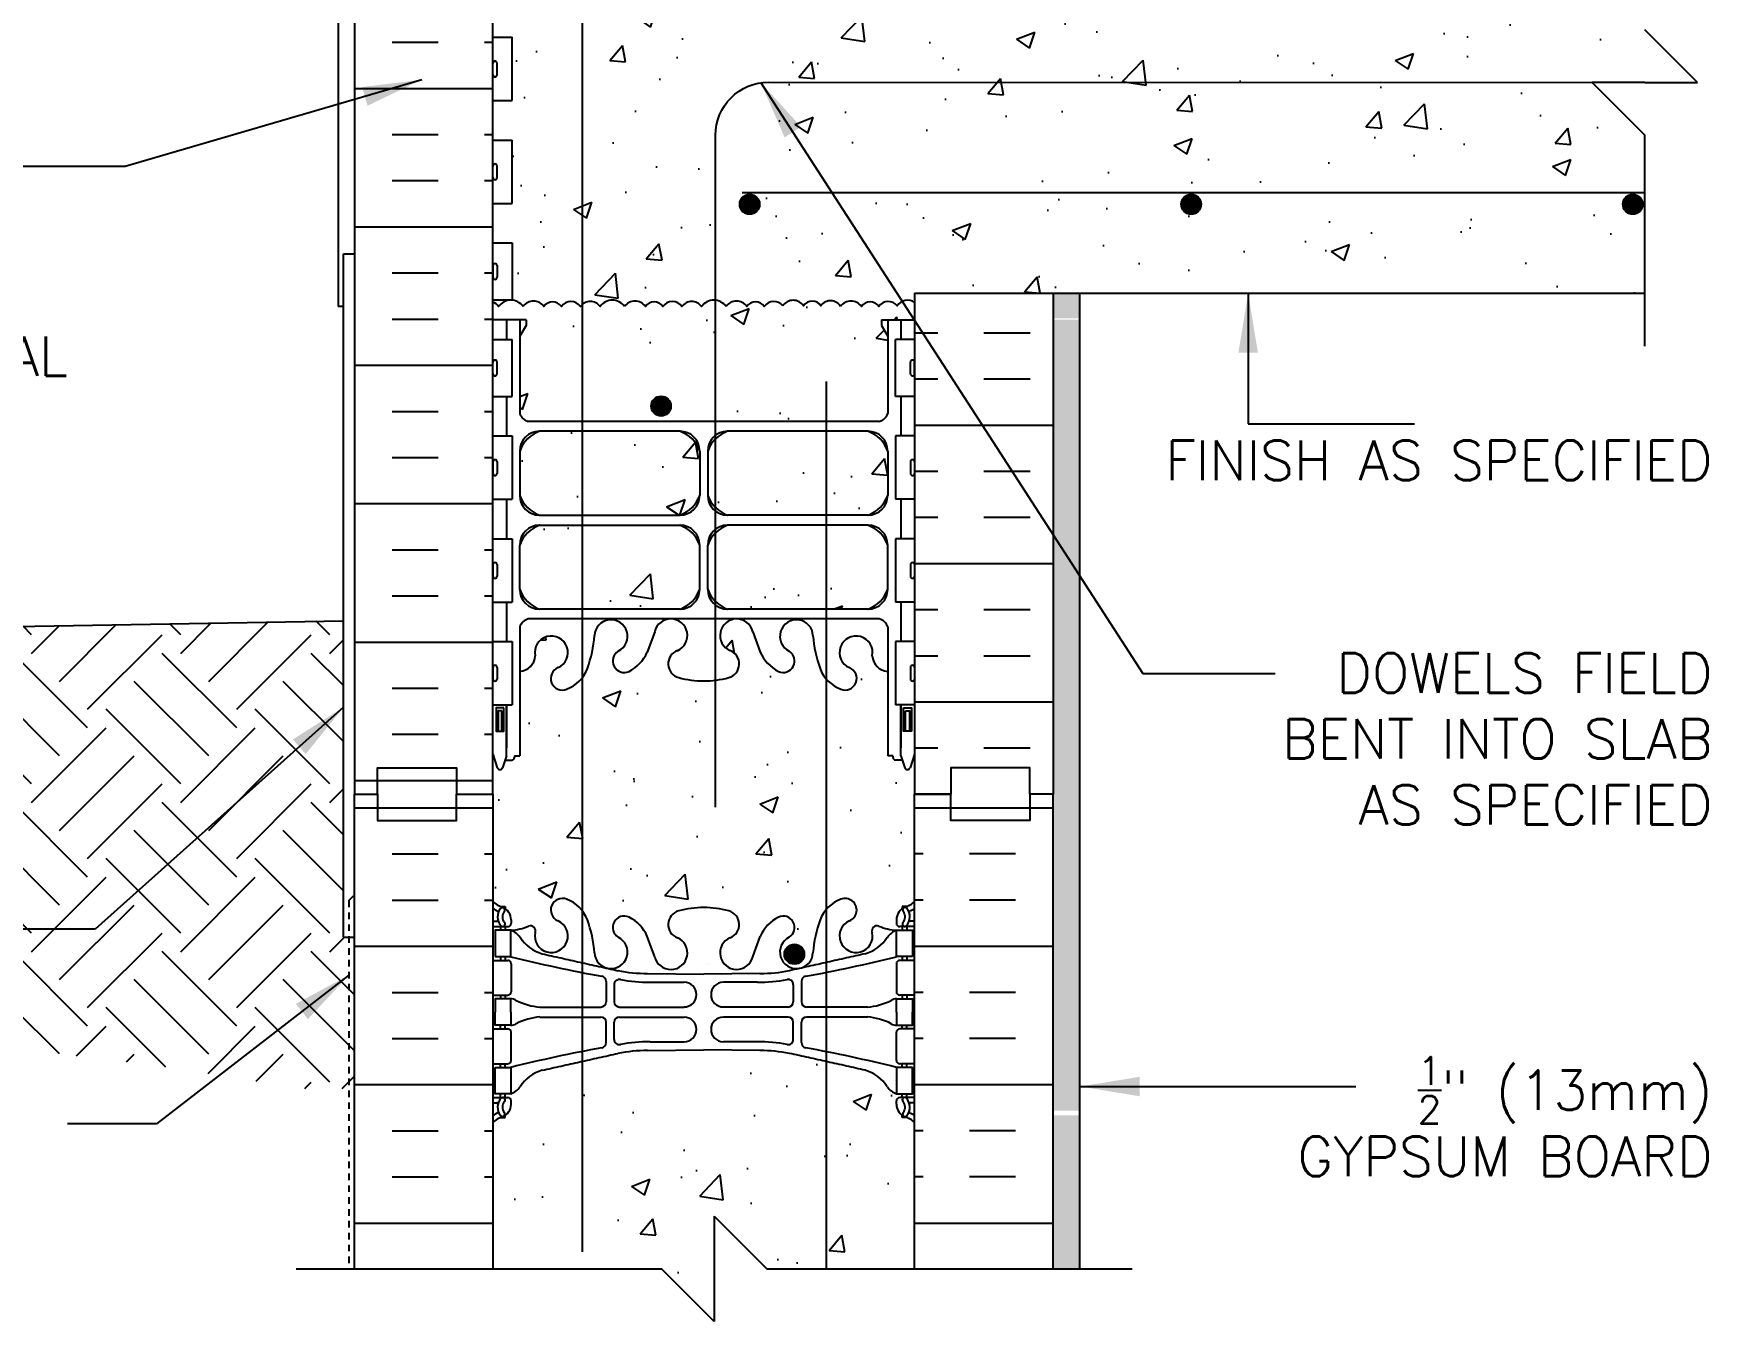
# Model space of a CAD drawing. Header units: inches. Extents: x 99.6 to 147.4, y 81.8 to 160.
# Drawn here: x 115.53 to 147.29, y 113.03 to 137.46 of the extents above; entities that cross this region are included whole.
import ezdxf

# ---------------------------------------------------------------- set-up
doc = ezdxf.new("R2010")
doc.units = ezdxf.units.IN
doc.header["$LTSCALE"] = 0.5
doc.header["$MEASUREMENT"] = 0
doc.linetypes.add('DASHED2', pattern=[0.375, 0.25, -0.125])
for name, color, linetype in [('HATCH', 12, 'Continuous'), ('line25', 2, 'Continuous'), ('LINE3', 3, 'Continuous'), ('LINE50', 5, 'Continuous'), ('LINE9', 9, 'Continuous'), ('TEXT', 4, 'Continuous'), ('Web_Edge', 9, 'Continuous')]:
    doc.layers.add(name, color=color, linetype=linetype)
doc.styles.add('DIM', font='romans.shx', dxfattribs={"width": 0.7})
doc.styles.add('ROMANS', font='romans.shx', dxfattribs={"height": 0.75})
doc.dimstyles.new('ext_12', dxfattribs={"dimscale": 12, "dimtxt": 0.09375, "dimasz": 0.09375, "dimexe": 0.09375, "dimexo": 0.0625, "dimgap": 0.0625, "dimtad": 1, "dimdec": 1, "dimzin": 3, "dimdsep": 46, "dimlunit": 4, "dimtxsty": 'DIM', "dimcen": 0.09, "dimdle": 0.09375, "dimclrt": 4, "dimadec": 0, "dimazin": 0, "dimtfac": 1, "dimtdec": 1, "dimtmove": 2, "dimatfit": 3, "dimfxl": 1, "dimfrac": 2, "dimtolj": 1, "dimtzin": 0, "dimarcsym": 0})

msp = doc.modelspace()

# ---------------------------------------------------------------- hatches: boundary and pattern name
at = {"layer": 'HATCH'}
h = msp.add_hatch(dxfattribs=at)
h.set_pattern_fill('AR-CONC', color=256, scale=0.5)
h.paths.add_polyline_path([(145.098, 136.534), (146.098, 136.534), (147.098, 136.534), (146.098, 137.534), (146.098, 140.534), (132.935, 140.534), (132.935, 140.61, 0.141706), (132.841, 140.535, 0.520567), (132.576, 140.535, 0.520567), (132.134, 140.535, 0.520567), (131.809, 140.535, 0.520567), (131.565, 140.535, 0.358514), (131.119, 140.535, 0.931484), (130.929, 140.421, 2.306801), (130.796, 140.421, 0.931484), (130.606, 140.535, 0.520567), (130.441, 140.535, 0.520567), (130.23, 140.535, 0.520567), (130.054, 140.535, 0.520567), (129.859, 140.535, 0.520567), (129.653, 140.535, 0.520567), (129.373, 140.535, 0.520567), (129.106, 140.535, 0.520567), (128.908, 140.535, 0.520567), (128.598, 140.535, 0.520567), (128.25, 140.535, 0.520567), (127.997, 140.535, 0.520567), (127.826, 140.535, 0.520567), (127.494, 140.535, 0.520567), (127.095, 140.535, 0.312003), (126.505, 140.535, 0.520567), (126.151, 140.535, 0.520567), (125.885, 140.535, 0.520567), (125.443, 140.535, 0.520567), (125.119, 140.535, 0.520567), (124.874, 140.535, 0.520567), (124.429, 140.535, 0.518439), (124.247, 140.535), (124.247, 139.339), (124.612, 139.339), (124.612, 138.139), (124.247, 138.139), (124.247, 137.389), (124.612, 137.389), (124.612, 136.189), (124.247, 136.189), (124.247, 135.439), (124.612, 135.439), (124.612, 134.239), (124.247, 134.239), (124.247, 133.489), (124.612, 133.489), (124.612, 132.405, -0.223532), (124.822, 132.284, -0.520567), (125.215, 132.284, -0.520567), (125.547, 132.284, -0.520567), (125.909, 132.284, -0.520567), (126.281, 132.284, -0.520567), (126.747, 132.284, -0.520567), (127.14, 132.284, -0.520567), (127.471, 132.284, -0.520567), (127.834, 132.284, -0.520567), (128.206, 132.284, -0.520567), (128.672, 132.284, -0.520567), (129.065, 132.284, -0.520567), (129.396, 132.284, -0.493322), (129.747, 132.3, -0.520567), (130.14, 132.3, -0.520567), (130.471, 132.3, -0.546814), (130.843, 132.284, -0.520567), (131.237, 132.284, -0.520567), (131.568, 132.284, -0.493322), (131.918, 132.3, -0.405724), (132.247, 132.363), (132.247, 132.534), (146.098, 132.534), (146.098, 135.534)])
h.paths.add_polyline_path([(132.247, 159.034), (129.247, 159.034), (128.247, 160.034), (128.247, 158.034), (127.247, 159.034), (124.247, 159.034), (124.247, 157, 0.088416), (124.393, 156.903), (124.483, 156.903), (124.483, 156.861, -0.249069), (124.593, 156.654), (124.593, 156.586, -0.414214), (124.531, 156.524), (124.483, 156.524), (124.483, 156.454), (124.588, 156.454, 0.085348), (124.918, 156.529, -0.669601), (125.05, 156.409, 2.087231), (125.484, 156.634, -1), (125.647, 157.042, -0.21345), (126.04, 156.653, -0.069923), (126.176, 156.009, 1.702394), (126.626, 156.322, -0.940793), (126.83, 156.705, -0.173075), (127.176, 156.339), (127.318, 155.952, 1.612474), (127.75, 156.311, -0.734872), (127.773, 156.822, -0.068475), (128.247, 156.884, -0.068475), (128.721, 156.822, -0.734872), (128.744, 156.311, 1.612474), (129.176, 155.952), (129.318, 156.339, -0.173075), (129.664, 156.705, -0.940793), (129.868, 156.322, 1.702394), (130.318, 156.009, -0.069923), (130.455, 156.653, -0.21345), (130.847, 157.042, -1), (131.01, 156.634, 2.087231), (131.444, 156.409, -0.669601), (131.577, 156.529, 0.085348), (131.906, 156.454), (132.011, 156.454), (132.011, 156.524), (131.964, 156.524, -0.414214), (131.901, 156.586), (131.901, 156.654, -0.249069), (132.011, 156.861), (132.011, 156.903), (132.101, 156.903, 0.088416), (132.247, 157)])
edge = h.paths.add_edge_path()
edge.add_arc((131.901, 152.447), 0.5, 46.2109, 66.4218)
edge.add_line((132.101, 152.905), (132.011, 152.905))
edge.add_line((132.011, 152.905), (132.011, 152.947))
edge.add_arc((132.151, 153.154), 0.25, 180, 235.9442, ccw=False)
edge.add_line((131.901, 153.154), (131.901, 153.221))
edge.add_arc((131.964, 153.221), 0.0625, 90, 180, ccw=False)
edge.add_line((131.964, 153.284), (132.011, 153.284))
edge.add_line((132.011, 153.284), (132.011, 153.354))
edge.add_line((132.011, 153.354), (131.906, 153.354))
edge.add_arc((132.028, 153.696), 0.364, 214.9775, 250.3387, ccw=False)
edge.add_arc((131.105, 153.085), 0.743, 32.7919, 73.8107)
edge.add_spline(control_points=[(131.313, 153.799), (129.875, 154.12)], knot_values=[0, 0, 1, 1], degree=1, periodic=0)
edge.add_arc((129.319, 151.188), 2.984, 79.2546, 90.0995)
edge.add_line((129.314, 154.172), (128.247, 154.188))
edge.add_line((128.247, 154.188), (127.18, 154.172))
edge.add_arc((127.175, 151.188), 2.984, 89.9005, 100.7454)
edge.add_spline(control_points=[(126.619, 154.12), (125.181, 153.799)], knot_values=[0, 0, 1, 1], degree=1, periodic=0)
edge.add_arc((125.389, 153.085), 0.743, 106.1893, 147.2081)
edge.add_arc((124.466, 153.696), 0.364, 289.6613, 325.0225, ccw=False)
edge.add_line((124.588, 153.354), (124.483, 153.354))
edge.add_line((124.483, 153.354), (124.483, 153.284))
edge.add_line((124.483, 153.284), (124.531, 153.284))
edge.add_arc((124.531, 153.221), 0.0625, 0, 90, ccw=False)
edge.add_line((124.593, 153.221), (124.593, 153.154))
edge.add_arc((124.343, 153.154), 0.25, 304.0558, 360, ccw=False)
edge.add_line((124.483, 152.947), (124.483, 152.905))
edge.add_line((124.483, 152.905), (124.393, 152.905))
edge.add_arc((124.593, 152.447), 0.5, 113.5782, 133.7891)
edge.add_line((124.247, 152.808), (124.247, 147.261))
edge.add_arc((124.593, 147.622), 0.5, 226.2109, 246.4218)
edge.add_line((124.393, 147.164), (124.483, 147.164))
edge.add_line((124.483, 147.164), (124.483, 147.122))
edge.add_arc((124.343, 146.915), 0.25, 0, 55.9442, ccw=False)
edge.add_line((124.593, 146.915), (124.593, 146.848))
edge.add_arc((124.531, 146.848), 0.0625, -90, 0, ccw=False)
edge.add_line((124.531, 146.785), (124.483, 146.785))
edge.add_line((124.483, 146.785), (124.483, 146.715))
edge.add_line((124.483, 146.715), (124.588, 146.715))
edge.add_arc((124.466, 146.372), 0.364, 34.9775, 70.3387, ccw=False)
edge.add_arc((125.389, 146.984), 0.743, 212.7919, 253.8107)
edge.add_spline(control_points=[(125.181, 146.27), (126.619, 145.949)], knot_values=[0, 0, 1, 1], degree=1, periodic=0)
edge.add_arc((127.175, 148.881), 2.984, 259.2546, 270.0995)
edge.add_line((127.18, 145.897), (128.247, 145.881))
edge.add_line((128.247, 145.881), (129.314, 145.897))
edge.add_arc((129.319, 148.881), 2.984, 269.9005, 280.7454)
edge.add_spline(control_points=[(129.875, 145.949), (131.313, 146.27)], knot_values=[0, 0, 1, 1], degree=1, periodic=0)
edge.add_arc((131.105, 146.984), 0.743, 286.1893, 327.2081)
edge.add_arc((132.028, 146.372), 0.364, 109.6613, 145.0225, ccw=False)
edge.add_line((131.906, 146.715), (132.011, 146.715))
edge.add_line((132.011, 146.715), (132.011, 146.785))
edge.add_line((132.011, 146.785), (131.964, 146.785))
edge.add_arc((131.964, 146.848), 0.0625, 180, 270, ccw=False)
edge.add_line((131.901, 146.848), (131.901, 146.915))
edge.add_arc((132.151, 146.915), 0.25, 124.0558, 180, ccw=False)
edge.add_line((132.011, 147.122), (132.011, 147.164))
edge.add_line((132.011, 147.164), (132.101, 147.164))
edge.add_arc((131.901, 147.622), 0.5, 293.5782, 313.7891)
edge.add_line((132.247, 147.261), (132.247, 152.808))
h.paths.add_polyline_path([(132.247, 143.069, 0.088416), (132.101, 143.166), (132.011, 143.166), (132.011, 143.208, -0.249069), (131.901, 143.415), (131.901, 143.483, -0.414214), (131.964, 143.545), (132.011, 143.545), (132.011, 143.615), (131.906, 143.615, 0.085348), (131.577, 143.54, -0.669601), (131.444, 143.66, 2.087231), (131.01, 143.435, -1), (130.847, 143.026, -0.21345), (130.455, 143.416, -0.069923), (130.318, 144.059, 1.702394), (129.868, 143.747, -0.940793), (129.664, 143.364, -0.173075), (129.318, 143.73), (129.176, 144.117, 1.612474), (128.744, 143.758, -0.734872), (128.721, 143.247, -0.068475), (128.247, 143.184, -0.068475), (127.773, 143.247, -0.734872), (127.75, 143.758, 1.612474), (127.318, 144.117), (127.176, 143.73, -0.173075), (126.83, 143.364, -0.940793), (126.626, 143.747, 1.702394), (126.176, 144.059, -0.069923), (126.04, 143.416, -0.21345), (125.647, 143.026, -1), (125.484, 143.435, 2.087231), (125.05, 143.66, -0.669601), (124.918, 143.54, 0.085348), (124.588, 143.615), (124.483, 143.615), (124.483, 143.545), (124.531, 143.545, -0.414214), (124.593, 143.483), (124.593, 143.415, -0.249069), (124.483, 143.208), (124.483, 143.166), (124.393, 143.166, 0.088416), (124.247, 143.069), (124.247, 141.034), (124.247, 140.535, -0.518439), (124.429, 140.535, -0.520567), (124.874, 140.535, -0.520567), (125.119, 140.535, -0.520567), (125.443, 140.535, -0.520567), (125.885, 140.535, -0.520567), (126.151, 140.535, -0.520567), (126.505, 140.535, -0.312003), (127.095, 140.535, -0.520567), (127.494, 140.535, -0.520567), (127.826, 140.535, -0.520567), (127.997, 140.535, -0.520567), (128.25, 140.535, -0.520567), (128.598, 140.535, -0.520567), (128.908, 140.535, -0.520567), (129.106, 140.535, -0.520567), (129.373, 140.535, -0.520567), (129.653, 140.535, -0.520567), (129.859, 140.535, -0.520567), (130.054, 140.535, -0.520567), (130.23, 140.535, -0.520567), (130.441, 140.535, -0.520567), (130.606, 140.535, -0.520567), (130.788, 140.535, -0.520567), (130.937, 140.535, -0.520567), (131.119, 140.535, -0.358514), (131.565, 140.535, -0.520567), (131.809, 140.535, -0.520567), (132.134, 140.535, -0.520567), (132.576, 140.535, -0.520567), (132.841, 140.535, -0.141706), (132.935, 140.61), (132.935, 141.034), (132.247, 141.034)])
h.paths.add_polyline_path([(131.617, 131.922), (131.617, 132.034), (132.247, 132.034), (132.247, 132.363, 0.405724), (131.918, 132.3, 0.493322), (131.568, 132.284, 0.520567), (131.237, 132.284, 0.520567), (130.843, 132.284, 0.546814), (130.471, 132.3, 0.520567), (130.14, 132.3, 0.520567), (129.747, 132.3, 0.493322), (129.396, 132.284, 0.520567), (129.065, 132.284, 0.520567), (128.672, 132.284, 0.520567), (128.206, 132.284, 0.520567), (127.834, 132.284, 0.520567), (127.471, 132.284, 0.520567), (127.14, 132.284, 0.520567), (126.747, 132.284, 0.520567), (126.281, 132.284, 0.520567), (125.909, 132.284, 0.520567), (125.547, 132.284, 0.520567), (125.215, 132.284, 0.520567), (124.822, 132.284, 0.520567), (124.356, 132.284, 0.154863), (124.247, 132.368), (124.247, 132.034), (124.877, 132.034), (124.877, 131.922), (124.757, 131.722), (124.757, 130.253, 0.268156), (124.918, 130.105), (131.576, 130.105, 0.268138), (131.737, 130.253), (131.737, 131.722)])
h.paths.add_polyline_path([(128.171, 129.543, 0.225652), (127.796, 129.918), (125.132, 129.918, 0.225652), (124.757, 129.543), (124.757, 128.702, 0.225652), (125.132, 128.327), (127.796, 128.327, 0.225652), (128.171, 128.702)])
h.paths.add_polyline_path([(128.171, 127.761, 0.225652), (127.796, 128.136), (125.132, 128.136, 0.225652), (124.757, 127.761), (124.757, 126.92, 0.225652), (125.132, 126.545), (127.796, 126.545, 0.225652), (128.171, 126.92)])
h.paths.add_polyline_path([(131.737, 127.761, 0.225652), (131.362, 128.136), (128.698, 128.136, 0.225652), (128.323, 127.761), (128.323, 126.92, 0.225652), (128.698, 126.545), (131.362, 126.545, 0.225652), (131.737, 126.92)])
h.paths.add_polyline_path([(131.737, 129.543, 0.225652), (131.362, 129.918), (128.698, 129.918, 0.225652), (128.323, 129.543), (128.323, 128.702, 0.225652), (128.698, 128.327), (131.362, 128.327, 0.225652), (131.737, 128.702)])
h.paths.add_polyline_path([(132.247, 123.034), (132.247, 123.794), (132.168, 123.552, -0.725737), (132.062, 123.533), (132.013, 123.683), (131.887, 123.683, -0.414214), (131.837, 123.733), (131.837, 123.763), (131.737, 123.763), (131.737, 125.365, -0.380392), (131.444, 125.66, 2.087231), (131.01, 125.435, -1), (130.847, 125.026, -0.227838), (130.442, 125.451, -0.06598), (130.318, 126.059, 1.629604), (129.847, 125.758, -1.059167), (129.64, 125.376, -0.16372), (129.318, 125.73), (129.176, 126.117, 1.612474), (128.744, 125.758, -0.734872), (128.721, 125.247, -0.068475), (128.247, 125.184, -0.068475), (127.773, 125.247, -0.734872), (127.75, 125.758, 1.612474), (127.318, 126.117), (127.176, 125.73, -0.16372), (126.854, 125.376, -1.059167), (126.647, 125.758, 1.629604), (126.176, 126.059, -0.06598), (126.052, 125.451, -0.227838), (125.647, 125.026, -1), (125.484, 125.435, 2.087231), (125.05, 125.66, -0.380397), (124.757, 125.365), (124.757, 123.763), (124.657, 123.763), (124.657, 123.733, -0.414214), (124.607, 123.683), (124.481, 123.683), (124.438, 123.552, -0.725737), (124.332, 123.533), (124.247, 123.794), (124.247, 123.034), (124.247, 121, 0.088416), (124.393, 120.903), (124.483, 120.903), (124.483, 120.861, -0.249069), (124.593, 120.654), (124.593, 120.586, -0.414214), (124.531, 120.524), (124.483, 120.524), (124.483, 120.454), (124.588, 120.454, 0.085348), (124.918, 120.529, -0.669601), (125.05, 120.409, 2.087231), (125.484, 120.634, -1), (125.647, 121.042, -0.227838), (126.052, 120.618, -0.06598), (126.176, 120.009, 1.629604), (126.647, 120.311, -1.059167), (126.854, 120.692, -0.16372), (127.176, 120.339), (127.318, 119.952, 1.612474), (127.75, 120.311, -0.734872), (127.773, 120.822, -0.068475), (128.247, 120.884, -0.068475), (128.721, 120.822, -0.734872), (128.744, 120.311, 1.612474), (129.176, 119.952), (129.318, 120.339, -0.16372), (129.64, 120.692, -1.059167), (129.847, 120.311, 1.629604), (130.318, 120.009, -0.06598), (130.442, 120.618, -0.227838), (130.847, 121.042, -1), (131.01, 120.634, 2.087231), (131.444, 120.409, -0.669601), (131.577, 120.529, 0.085348), (131.906, 120.454), (132.011, 120.454), (132.011, 120.524), (131.964, 120.524, -0.414214), (131.901, 120.586), (131.901, 120.654, -0.249069), (132.011, 120.861), (132.011, 120.903), (132.101, 120.903, 0.088416), (132.247, 121)])
h = msp.add_hatch(dxfattribs=at)
h.set_pattern_fill('AR-SAND', color=256, scale=0.5, style=0)
h.set_pattern_definition([(37.5, (-96.5193, 2.6143), (-0.0314967, 0.9634119), [0, -0.76, 0, -0.85, 0, -0.8125]), (7.5, (-96.5193, 2.6143), (0.8848884, 1.411073), [0, -0.41, 0, -0.685, 0, -0.2625]), (327.5, (-97.1343, 2.6143), (1.557071, 0.0028295), [0, -0.25, 0, -0.9, 0, -1.175]), (317.5, (-97.1343, 2.6143), (1.503063, 0.438838), [0, -0.125, 0, -0.59, 0, -0.675])])
h.paths.add_polyline_path([(135.372, 116.947), (134.872, 116.947), (134.872, 114.034), (135.372, 114.034)])
h.paths.add_polyline_path([(135.372, 132.534), (134.872, 132.534), (134.872, 132.06), (135.372, 132.06)])
h.paths.add_polyline_path([(135.372, 117.034), (134.872, 117.034), (134.872, 132.034), (135.372, 132.034)])
h.paths.add_polyline_path([(135.372, 140.534), (134.872, 140.534), (134.872, 159.034), (135.372, 159.034)])
h = msp.add_hatch(dxfattribs=at)
h.set_pattern_fill('INSUL', color=256, scale=7, style=0)
h.set_pattern_definition([(0, (-2801.9145, 538.044), (0, -2.625), []), (0, (-2801.9145, 537.169), (0, -2.625), [0.875, -0.875]), (0, (-2801.9145, 536.294), (0, -2.625), [0.875, -0.875])])
h.paths.add_polyline_path([(121.622, 123.034), (122.06, 123.034), (122.06, 122.534), (123.56, 122.534), (123.56, 123.034), (124.247, 123.034), (124.247, 141.034), (123.56, 141.034), (123.56, 140.534), (122.06, 140.534), (122.06, 141.034), (121.622, 141.034)])
h = msp.add_hatch(dxfattribs=at)
h.set_pattern_fill('INSUL', color=256, scale=7, style=0)
h.set_pattern_definition([(0, (124.8095, 140.5345), (0, -2.625), []), (0, (124.8095, 139.6595), (0, -2.625), [0.875, -0.875]), (0, (124.8095, 138.7845), (0, -2.625), [0.875, -0.875])])
h.paths.add_polyline_path([(132.247, 123.034), (132.935, 123.034), (132.935, 123.534), (134.435, 123.534), (134.435, 123.034), (134.872, 123.034), (134.872, 132.534), (132.247, 132.534)])
h = msp.add_hatch(dxfattribs=at)
h.set_pattern_fill('EARTH', color=256, scale=8, angle=45, style=0)
h.set_pattern_definition([(45, (26.0483, -13.95), (2e-16, 2.828427), [2, -2]), (45, (25.518, -13.4196), (2e-16, 2.828427), [2, -2]), (45, (24.9877, -12.8893), (2e-16, 2.828427), [2, -2]), (135, (24.9877, -12.5357), (-2.828427, 4e-16), [2, -2]), (135, (25.518, -12.0054), (-2.828427, 4e-16), [2, -2]), (135, (26.0483, -11.475), (-2.828427, 4e-16), [2, -2])])
h.paths.add_polyline_path([(115.143, 121.559), (115.143, 118.2), (115.324, 118.182), (115.606, 118.153), (115.898, 118.122), (116.196, 118.09), (116.497, 118.057), (116.797, 118.022), (117.096, 117.986), (117.41, 117.946), (117.756, 117.9), (118.154, 117.843), (118.62, 117.772), (119.175, 117.686), (119.836, 117.58), (120.622, 117.451), (121.622, 117.451), (121.622, 120.326), (121.414, 120.326), (121.414, 126.326), (99.568, 125.944), (99.888, 125.576), (100.473, 124.908), (100.99, 124.322), (101.448, 123.809), (101.856, 123.36), (102.225, 122.966), (102.562, 122.617), (102.877, 122.303), (103.177, 122.017), (103.464, 121.757), (103.693, 121.559)])
h = msp.add_hatch(dxfattribs=at)
h.set_pattern_fill('INSUL', color=256, scale=7, style=0)
h.set_pattern_definition([(0, (-2801.9145, -291.975), (0, 2.625), []), (0, (-2801.9145, -291.1), (0, 2.625), [0.875, -0.875]), (0, (-2801.9145, -290.225), (0, 2.625), [0.875, -0.875])])
h.paths.add_polyline_path([(121.622, 114.034), (124.247, 114.034), (124.247, 123.034), (123.56, 123.034), (123.56, 123.534), (122.06, 123.534), (122.06, 123.034), (121.622, 123.034)])
h = msp.add_hatch(dxfattribs=at)
h.set_pattern_fill('INSUL', color=256, scale=7, style=0)
h.set_pattern_definition([(180, (3058.4086, -291.975), (0, 2.625), []), (180, (3058.4086, -291.1), (0, 2.625), [0.875, -0.875]), (180, (3058.4086, -290.225), (0, 2.625), [0.875, -0.875])])
h.paths.add_polyline_path([(132.247, 114.034), (134.872, 114.034), (134.872, 123.034), (134.435, 123.034), (134.435, 123.534), (132.935, 123.534), (132.935, 123.034), (132.247, 123.034)])
h = msp.add_hatch(dxfattribs=at)
h.set_pattern_fill('AR-CONC', color=256, scale=0.5)
edge = h.paths.add_edge_path()
edge.add_arc((131.901, 116.447), 0.5, 46.2109, 66.4218)
edge.add_line((132.101, 116.905), (132.011, 116.905))
edge.add_line((132.011, 116.905), (132.011, 116.947))
edge.add_arc((132.151, 117.154), 0.25, 180, 235.9442, ccw=False)
edge.add_line((131.901, 117.154), (131.901, 117.221))
edge.add_arc((131.964, 117.221), 0.0625, 90, 180, ccw=False)
edge.add_line((131.964, 117.284), (132.011, 117.284))
edge.add_line((132.011, 117.284), (132.011, 117.354))
edge.add_line((132.011, 117.354), (131.906, 117.354))
edge.add_arc((132.028, 117.696), 0.364, 214.9775, 250.3387, ccw=False)
edge.add_arc((131.105, 117.085), 0.743, 32.7919, 73.8107)
edge.add_spline(control_points=[(131.313, 117.799), (129.875, 118.12)], knot_values=[0, 0, 1, 1], degree=1, periodic=0)
edge.add_arc((129.319, 115.188), 2.984, 79.2546, 90.0995)
edge.add_line((129.314, 118.172), (128.247, 118.188))
edge.add_line((128.247, 118.188), (127.18, 118.172))
edge.add_arc((127.175, 115.188), 2.984, 89.9005, 100.7454)
edge.add_spline(control_points=[(126.619, 118.12), (125.181, 117.799)], knot_values=[0, 0, 1, 1], degree=1, periodic=0)
edge.add_arc((125.389, 117.085), 0.743, 106.1893, 147.2081)
edge.add_arc((124.466, 117.696), 0.364, 289.6613, 325.0225, ccw=False)
edge.add_line((124.588, 117.354), (124.483, 117.354))
edge.add_line((124.483, 117.354), (124.483, 117.284))
edge.add_line((124.483, 117.284), (124.531, 117.284))
edge.add_arc((124.531, 117.221), 0.0625, 0, 90, ccw=False)
edge.add_line((124.593, 117.221), (124.593, 117.154))
edge.add_arc((124.343, 117.154), 0.25, 304.0558, 360, ccw=False)
edge.add_line((124.483, 116.947), (124.483, 116.905))
edge.add_line((124.483, 116.905), (124.393, 116.905))
edge.add_arc((124.593, 116.447), 0.5, 113.5782, 133.7891)
edge.add_line((124.247, 116.808), (124.247, 114.034))
edge.add_line((124.247, 114.034), (127.445, 114.034))
edge.add_line((127.445, 114.034), (128.445, 113.034))
edge.add_line((128.445, 113.034), (128.445, 115.034))
edge.add_line((128.445, 115.034), (129.445, 114.034))
edge.add_line((129.445, 114.034), (132.247, 114.034))
edge.add_line((132.247, 114.034), (132.247, 116.808))
at = {"layer": 'LINE3'}
for points in [[(129.306, 134.222, 1), (128.931, 134.222, 1)], [(137.681, 134.222, 1), (137.306, 134.222, 1)], [(146.056, 134.222, 1), (145.681, 134.222, 1)], [(127.626, 130.395, 1), (127.251, 130.395, 1)], [(130.153, 120, 1), (129.778, 120, 1)]]:
    msp.add_hatch(color=256, dxfattribs=at).paths.add_polyline_path(points)

# ---------------------------------------------------------------- linework, layer by layer
at = {"layer": 'HATCH'}
for p, q in [((128.329, 119.811), (128.329, 119.811)), ((125.443, 119.667), (125.443, 119.667))]:
    msp.add_line(p, q, dxfattribs=at)
for points in [[(124.822, 132.284, 0.520567), (124.356, 132.284, 0.154863), (124.247, 132.368, 0.154863)], [(126.747, 132.284, 0.520567), (126.281, 132.284, 0.520567), (125.909, 132.284, 0.520567), (125.547, 132.284, 0.520567), (125.215, 132.284, 0.520567), (124.822, 132.284, 0.212897), (124.822, 132.284, 0.212897)], [(128.672, 132.284, 0.520567), (128.206, 132.284, 0.520567), (127.834, 132.284, 0.520567), (127.471, 132.284, 0.520567), (127.14, 132.284, 0.520567), (126.747, 132.284, 0.212897), (126.747, 132.284, 0.212897)], [(129.747, 132.3, 0.493322), (129.396, 132.284, 0.520567), (129.065, 132.284, 0.520567), (128.672, 132.284, 0.212897), (128.672, 132.284)], [(130.843, 132.284, 0.546814), (130.471, 132.3, 0.520567), (130.14, 132.3, 0.520567), (129.747, 132.3, 0.212897), (129.747, 132.3)], [(131.918, 132.3, 0.493322), (131.568, 132.284, 0.520567), (131.237, 132.284, 0.520567), (130.843, 132.284, 0.212897), (130.843, 132.284)], [(132.247, 132.363, 0.405724), (131.918, 132.3), (131.918, 132.3)]]:
    msp.add_lwpolyline(points, format="xyb", dxfattribs=at)
at = {"layer": 'line25'}
for p, q in [((124.247, 123.034), (124.247, 141.034)), ((124.247, 137.389), (124.612, 137.389)), ((124.612, 136.189), (124.612, 137.389)), ((124.247, 136.189), (124.612, 136.189)), ((124.247, 135.439), (124.612, 135.439)), ((124.612, 134.239), (124.612, 135.439)), ((124.247, 123.034), (124.247, 135.034)), ((124.247, 134.239), (124.612, 134.239)), ((124.247, 133.489), (124.612, 133.489)), ((124.612, 133.489), (124.612, 132.409)), ((132.247, 132.534), (132.247, 123.034)), ((132.247, 132.534), (146.098, 132.534)), ((124.247, 132.409), (124.612, 132.409)), ((124.247, 131.659), (124.612, 131.659)), ((124.612, 130.579), (124.612, 131.659)), ((132.247, 131.659), (131.882, 131.659)), ((131.882, 130.579), (131.882, 131.659)), ((124.247, 130.579), (124.612, 130.579)), ((132.247, 130.579), (131.882, 130.579)), ((124.247, 129.829), (124.612, 129.829)), ((124.612, 129.829), (124.612, 128.629)), ((132.247, 129.829), (131.882, 129.829)), ((131.882, 129.829), (131.882, 128.629)), ((124.247, 128.629), (124.612, 128.629)), ((132.247, 128.629), (131.882, 128.629)), ((124.247, 127.879), (124.612, 127.879)), ((124.612, 127.879), (124.612, 126.679)), ((132.247, 127.879), (131.882, 127.879)), ((131.882, 127.879), (131.882, 126.679)), ((124.247, 126.679), (124.612, 126.679)), ((132.247, 126.679), (131.882, 126.679)), ((124.247, 125.929), (124.612, 125.929)), ((124.612, 125.929), (124.612, 124.729)), ((132.247, 125.929), (131.882, 125.929)), ((131.882, 125.929), (131.882, 124.729)), ((124.247, 124.729), (124.612, 124.729)), ((132.247, 124.729), (131.882, 124.729)), ((124.247, 123.034), (124.247, 114.034)), ((132.247, 114.034), (132.247, 123.034))]:
    msp.add_line(p, q, dxfattribs=at)
at = {"layer": 'LINE3'}
for p, q in [((125.945, 114.357), (125.945, 159.034)), ((146.098, 134.44), (128.973, 134.44)), ((130.577, 114.034), (130.577, 130.862))]:
    msp.add_line(p, q, dxfattribs=at)
at = {"layer": 'LINE3', "linetype": 'Continuous'}
msp.add_lwpolyline([(128.473, 122.788), (128.473, 135.536, -0.414214), (129.473, 136.536), (145.098, 136.534)], format="xyb", dxfattribs=at)
at = {"layer": 'LINE3'}
for centre in [(129.118, 134.222), (137.493, 134.222), (145.868, 134.222), (127.438, 130.395), (129.966, 120)]:
    msp.add_circle(centre, 0.188, dxfattribs=at)
at = {"layer": 'LINE50'}
for p, q in [((121.622, 141.034), (121.622, 123.034)), ((134.872, 132.534), (134.872, 123.034)), ((99.833, 125.949), (121.414, 126.326)), ((121.622, 114.034), (121.622, 123.034)), ((132.247, 123.034), (132.935, 123.034)), ((134.872, 114.034), (134.872, 123.034))]:
    msp.add_line(p, q, dxfattribs=at)
for points in [[(121.622, 123.034), (122.06, 123.034), (122.06, 123.534), (123.56, 123.534), (123.56, 123.034), (124.247, 123.034)], [(134.872, 123.034), (134.435, 123.034), (134.435, 123.534), (132.935, 123.534), (132.935, 123.034), (132.247, 123.034)], [(121.622, 123.034), (122.06, 123.034), (122.06, 122.534), (123.56, 122.534), (123.56, 123.034), (124.247, 123.034)], [(134.872, 123.034), (134.435, 123.034), (134.435, 122.534), (132.935, 122.534), (132.935, 123.034), (132.247, 123.034)]]:
    msp.add_lwpolyline(points, dxfattribs=at)
at = {"layer": 'LINE9'}
for p, q in [((121.31, 159.034), (121.31, 132.284)), ((147.098, 136.534), (146.098, 137.534)), ((124.247, 136.679), (124.247, 136.899)), ((124.287, 136.939), (124.287, 136.939)), ((124.327, 136.679), (124.327, 136.899)), ((124.247, 136.844), (124.247, 136.844)), ((124.247, 136.734), (124.247, 136.734)), ((124.287, 136.639), (124.287, 136.639)), ((146.098, 136.534), (145.098, 136.534)), ((145.098, 136.534), (146.098, 135.534)), ((146.098, 136.534), (147.098, 136.534)), ((146.098, 131.534), (146.098, 135.534)), ((124.287, 134.989), (124.287, 134.989)), ((124.247, 134.729), (124.247, 134.949)), ((124.247, 134.894), (124.247, 134.894)), ((124.247, 134.784), (124.247, 134.784)), ((124.287, 134.689), (124.287, 134.689)), ((124.327, 134.729), (124.327, 134.949)), ((121.414, 120.326), (121.414, 133.284)), ((121.414, 133.284), (121.622, 133.284)), ((124.247, 133.059), (124.247, 132.839)), ((124.287, 133.099), (124.287, 133.099)), ((124.327, 133.059), (124.327, 132.839)), ((124.247, 133.004), (124.247, 133.004)), ((124.247, 132.894), (124.247, 132.894)), ((124.287, 132.799), (124.287, 132.799)), ((135.372, 132.534), (135.372, 114.034)), ((121.414, 132.284), (121.31, 132.284)), ((124.247, 131.009), (124.247, 131.229)), ((124.247, 131.174), (124.247, 131.174)), ((124.287, 131.269), (124.287, 131.269)), ((124.327, 131.009), (124.327, 131.229)), ((132.167, 131.009), (132.167, 131.229)), ((132.207, 131.269), (132.207, 131.269)), ((132.247, 131.009), (132.247, 131.229)), ((132.247, 131.174), (132.247, 131.174)), ((124.247, 131.064), (124.247, 131.064)), ((124.287, 130.969), (124.287, 130.969)), ((132.207, 130.969), (132.207, 130.969)), ((132.247, 131.064), (132.247, 131.064)), ((124.247, 129.339), (124.247, 129.119)), ((124.247, 129.284), (124.247, 129.284)), ((124.287, 129.379), (124.287, 129.379)), ((124.327, 129.339), (124.327, 129.119)), ((132.167, 129.339), (132.167, 129.119)), ((132.207, 129.379), (132.207, 129.379)), ((132.247, 129.339), (132.247, 129.119)), ((132.247, 129.284), (132.247, 129.284)), ((124.247, 129.174), (124.247, 129.174)), ((124.287, 129.079), (124.287, 129.079)), ((132.207, 129.079), (132.207, 129.079)), ((132.247, 129.174), (132.247, 129.174)), ((124.247, 127.389), (124.247, 127.169)), ((124.247, 127.334), (124.247, 127.334)), ((124.327, 127.389), (124.327, 127.169)), ((132.167, 127.389), (132.167, 127.169)), ((132.247, 127.389), (132.247, 127.169)), ((132.247, 127.334), (132.247, 127.334)), ((124.247, 127.224), (124.247, 127.224)), ((124.287, 127.129), (124.287, 127.129)), ((132.207, 127.129), (132.207, 127.129)), ((132.247, 127.224), (132.247, 127.224)), ((124.247, 125.439), (124.247, 125.219)), ((124.287, 125.479), (124.287, 125.479)), ((124.327, 125.439), (124.327, 125.219)), ((132.167, 125.439), (132.167, 125.219)), ((132.207, 125.479), (132.207, 125.479)), ((132.247, 125.439), (132.247, 125.219)), ((124.247, 125.384), (124.247, 125.384)), ((124.247, 125.274), (124.247, 125.274)), ((124.287, 125.179), (124.287, 125.179)), ((132.207, 125.179), (132.207, 125.179)), ((132.247, 125.384), (132.247, 125.384)), ((132.247, 125.274), (132.247, 125.274)), ((121.414, 120.326), (121.622, 120.326)), ((128.445, 115.034), (128.445, 113.034)), ((128.445, 115.034), (129.445, 114.034)), ((120.518, 114.034), (127.445, 114.034)), ((128.445, 113.034), (127.445, 114.034)), ((129.445, 114.034), (136.372, 114.034))]:
    msp.add_line(p, q, dxfattribs=at)
at = {"layer": 'LINE9', "linetype": 'DASHED2'}
for q in [(121.612, 121.11), (121.518, 114.034)]:
    msp.add_line((121.518, 121.016), q, dxfattribs=at)
at = {"layer": 'LINE9', "linetype": 'DASHED2', "ltscale": 0.15}
for points in [[(122.06, 123.034), (122.06, 123.034), (122.06, 122.534), (123.56, 122.534), (123.56, 123.034), (123.56, 123.034)], [(134.435, 123.034), (134.435, 123.034), (134.435, 122.534), (132.935, 122.534), (132.935, 123.034), (132.935, 123.034)]]:
    msp.add_lwpolyline(points, dxfattribs=at)
at = {"layer": 'LINE9'}
for centre, start, end in [((124.287, 136.899), 90, 180), ((124.287, 136.899), 360, 90), ((124.287, 136.679), 180, 270), ((124.287, 136.679), 270, 0), ((124.287, 134.949), 90, 180), ((124.287, 134.949), 360, 90), ((124.287, 134.729), 180, 270), ((124.287, 134.729), 270, 0), ((124.287, 133.059), 90, 180), ((124.287, 133.059), 0, 90), ((124.287, 132.839), 180, 270), ((124.287, 132.839), 270, 0), ((124.287, 131.229), 90, 180), ((124.287, 131.229), 360, 90), ((132.207, 131.229), 90, 180), ((132.207, 131.229), 0, 90), ((124.287, 131.009), 180, 270), ((124.287, 131.009), 270, 0), ((132.207, 131.009), 180, 270), ((132.207, 131.009), 270, 0), ((124.287, 129.339), 90, 180), ((124.287, 129.339), 0, 90), ((132.207, 129.339), 90, 180), ((132.207, 129.339), 360, 90), ((124.287, 129.119), 180, 270), ((124.287, 129.119), 270, 0), ((132.207, 129.119), 180, 270), ((132.207, 129.119), 270, 0), ((124.287, 127.389), 90, 180), ((124.287, 127.389), 0, 90), ((132.207, 127.389), 90, 180), ((132.207, 127.389), 360, 90), ((124.287, 127.169), 180, 270), ((124.287, 127.169), 270, 0), ((132.207, 127.169), 180, 270), ((132.207, 127.169), 270, 0), ((124.287, 125.439), 90, 180), ((124.287, 125.439), 0, 90), ((132.207, 125.439), 90, 180), ((132.207, 125.439), 360, 90), ((124.287, 125.219), 180, 270), ((124.287, 125.219), 270, 0), ((132.207, 125.219), 180, 270), ((132.207, 125.219), 270, 0)]:
    msp.add_arc(centre, 0.04, start, end, dxfattribs=at)
at = {"layer": 'TEXT'}
msp.add_line((117.865, 116.782), (116.179, 116.782), dxfattribs=at)
at = {"layer": 'Web_Edge'}
for p, q in [((124.877, 132.034), (124.247, 132.034)), ((124.757, 132.034), (124.757, 130.253)), ((124.877, 131.922), (124.757, 131.722)), ((124.877, 131.922), (124.757, 131.722)), ((124.877, 132.034), (124.877, 131.922)), ((124.877, 132.034), (124.877, 131.922)), ((131.617, 132.034), (132.247, 132.034)), ((131.617, 132.034), (131.617, 131.922)), ((131.617, 132.034), (131.617, 131.922)), ((131.617, 131.922), (131.737, 131.722)), ((131.617, 131.922), (131.737, 131.722)), ((131.737, 132.034), (131.737, 130.253)), ((131.576, 130.105), (124.918, 130.105)), ((127.796, 129.918), (125.132, 129.918)), ((131.362, 129.918), (128.698, 129.918)), ((124.757, 129.543), (124.757, 128.702)), ((128.171, 129.543), (128.171, 128.702)), ((128.323, 129.543), (128.323, 128.703)), ((131.737, 129.543), (131.737, 128.702)), ((125.132, 128.327), (127.796, 128.327)), ((131.362, 128.327), (128.698, 128.327)), ((125.132, 128.136), (127.796, 128.136)), ((131.362, 128.136), (128.698, 128.136)), ((124.757, 126.92), (124.757, 127.761)), ((128.171, 126.92), (128.171, 127.761)), ((128.323, 126.92), (128.323, 127.76)), ((131.737, 126.92), (131.737, 127.761)), ((127.796, 126.545), (125.132, 126.545)), ((131.362, 126.545), (128.698, 126.545)), ((124.757, 126.21), (124.757, 123.763)), ((131.576, 126.358), (124.918, 126.358)), ((127.318, 126.117), (127.176, 125.73)), ((129.176, 126.117), (129.318, 125.73)), ((131.737, 126.21), (131.737, 123.763)), ((124.507, 123.763), (124.507, 124.729)), ((131.987, 123.763), (131.987, 124.729)), ((124.247, 123.794), (124.332, 123.533)), ((124.507, 123.763), (124.432, 123.533)), ((124.481, 123.683), (124.607, 123.683)), ((124.657, 123.763), (124.757, 123.763)), ((124.657, 123.763), (124.657, 123.733)), ((124.657, 123.733), (124.657, 123.733)), ((131.837, 123.763), (131.737, 123.763)), ((131.837, 123.763), (131.837, 123.733)), ((131.837, 123.733), (131.837, 123.733)), ((132.013, 123.683), (131.887, 123.683)), ((131.987, 123.763), (132.062, 123.533)), ((132.247, 123.794), (132.162, 123.533)), ((124.393, 120.903), (124.483, 120.903)), ((124.483, 120.903), (124.483, 120.861)), ((132.101, 120.903), (132.011, 120.903)), ((132.011, 120.903), (132.011, 120.861)), ((124.247, 120.624), (124.325, 120.624)), ((124.247, 120.524), (124.531, 120.524)), ((124.393, 120.524), (124.393, 120.454)), ((124.483, 120.524), (124.483, 120.454)), ((124.593, 120.654), (124.593, 120.586)), ((131.901, 120.654), (131.901, 120.586)), ((132.247, 120.524), (131.964, 120.524)), ((132.011, 120.524), (132.011, 120.454)), ((132.101, 120.524), (132.101, 120.454)), ((132.247, 120.624), (132.169, 120.624)), ((127.318, 119.952), (127.176, 120.339)), ((129.176, 119.952), (129.318, 120.339)), ((124.247, 119.884), (124.531, 119.884)), ((124.393, 119.954), (124.393, 119.884)), ((124.483, 119.954), (124.483, 119.884)), ((124.593, 119.821), (124.593, 119.286)), ((131.901, 119.821), (131.901, 119.286)), ((132.247, 119.884), (131.964, 119.884)), ((132.011, 119.954), (132.011, 119.884)), ((132.101, 119.954), (132.101, 119.884)), ((126.395, 119.484), (126.395, 119.099)), ((126.548, 119.422), (126.548, 119.099)), ((127.18, 119.636), (128.247, 119.62)), ((127.228, 119.468), (127.875, 119.468)), ((129.314, 119.636), (128.247, 119.62)), ((129.266, 119.468), (128.619, 119.468)), ((129.946, 119.422), (129.946, 119.099)), ((130.099, 119.484), (130.099, 119.099)), ((124.247, 119.224), (124.531, 119.224)), ((124.393, 119.224), (124.393, 119.154)), ((124.483, 119.224), (124.483, 119.154)), ((132.247, 119.224), (131.964, 119.224)), ((132.011, 119.224), (132.011, 119.154)), ((132.101, 119.224), (132.101, 119.154)), ((125.141, 118.998), (126.295, 118.999)), ((125.141, 118.809), (126.295, 118.809)), ((126.648, 118.999), (127.875, 118.999)), ((126.648, 118.809), (127.875, 118.809)), ((129.846, 118.999), (128.619, 118.999)), ((129.846, 118.809), (128.619, 118.809)), ((131.353, 118.998), (130.199, 118.999)), ((131.353, 118.809), (130.199, 118.809)), ((124.247, 118.584), (124.531, 118.584)), ((124.393, 118.584), (124.393, 118.654)), ((124.483, 118.584), (124.483, 118.654)), ((124.593, 117.986), (124.593, 118.521)), ((126.395, 118.324), (126.395, 118.709)), ((126.548, 118.386), (126.548, 118.709)), ((129.946, 118.386), (129.946, 118.709)), ((130.099, 118.324), (130.099, 118.709)), ((131.901, 117.986), (131.901, 118.521)), ((132.247, 118.584), (131.964, 118.584)), ((132.011, 118.584), (132.011, 118.654)), ((132.101, 118.584), (132.101, 118.654)), ((127.18, 118.172), (128.247, 118.188)), ((127.228, 118.34), (127.875, 118.34)), ((129.314, 118.172), (128.247, 118.188)), ((129.266, 118.34), (128.619, 118.34)), ((124.247, 117.924), (124.531, 117.924)), ((124.393, 117.854), (124.393, 117.924)), ((124.483, 117.854), (124.483, 117.924)), ((132.247, 117.924), (131.964, 117.924)), ((132.011, 117.854), (132.011, 117.924)), ((132.101, 117.854), (132.101, 117.924)), ((124.247, 117.284), (124.531, 117.284)), ((124.247, 117.184), (124.325, 117.184)), ((124.393, 117.284), (124.393, 117.354)), ((124.483, 117.284), (124.483, 117.354)), ((124.593, 117.154), (124.593, 117.221)), ((131.901, 117.154), (131.901, 117.221)), ((132.247, 117.284), (131.964, 117.284)), ((132.011, 117.284), (132.011, 117.354)), ((132.101, 117.284), (132.101, 117.354)), ((132.247, 117.184), (132.169, 117.184)), ((124.393, 116.905), (124.483, 116.905)), ((124.483, 116.905), (124.483, 116.947)), ((132.011, 116.905), (132.011, 116.947)), ((132.101, 116.905), (132.011, 116.905))]:
    msp.add_line(p, q, dxfattribs=at)
for points in [[(124.507, 132.034), (124.507, 131.659)], [(131.987, 132.034), (131.987, 131.659)], [(124.507, 130.579), (124.507, 129.829)], [(131.987, 130.579), (131.987, 129.829)], [(124.507, 128.629), (124.507, 127.879)], [(131.987, 128.629), (131.987, 127.879)], [(124.507, 126.679), (124.507, 125.929)], [(131.987, 126.679), (131.987, 125.929)], [(124.507, 124.729), (124.507, 123.913)], [(131.987, 124.729), (131.987, 123.913)], [(124.588, 118.904), (124.588, 119.154), (124.288, 119.154), (124.288, 118.904)], [(131.906, 118.904), (131.906, 119.154), (132.206, 119.154), (132.206, 118.904)], [(124.588, 118.904), (124.588, 118.654), (124.288, 118.654), (124.288, 118.904)], [(131.906, 118.904), (131.906, 118.654), (132.206, 118.654), (132.206, 118.904)]]:
    msp.add_lwpolyline(points, dxfattribs=at)
for points in [[(124.457, 124.673), (124.307, 124.673), (124.307, 124.233), (124.457, 124.233)], [(124.417, 124.613), (124.347, 124.613), (124.347, 124.233), (124.417, 124.233)], [(132.037, 124.673), (132.187, 124.673), (132.187, 124.233), (132.037, 124.233)], [(132.077, 124.613), (132.147, 124.613), (132.147, 124.233), (132.077, 124.233)], [(124.288, 119.954), (124.588, 119.954), (124.588, 120.454), (124.288, 120.454)], [(132.206, 119.954), (131.906, 119.954), (131.906, 120.454), (132.206, 120.454)], [(124.288, 117.854), (124.588, 117.854), (124.588, 117.354), (124.288, 117.354)], [(132.206, 117.854), (131.906, 117.854), (131.906, 117.354), (132.206, 117.354)]]:
    msp.add_lwpolyline(points, close=True, dxfattribs=at)
for centre, radius, start, end in [((124.966, 130.319), 0.219, 197.388, 257.4322), ((131.528, 130.319), 0.219, 282.5678, 342.6083), ((125.339, 129.336), 0.617, 109.5682, 160.4318), ((125.132, 129.543), 0.375, 90, 180), ((127.589, 129.336), 0.617, 19.5682, 70.4318), ((127.796, 129.543), 0.375, 360, 90), ((128.905, 129.336), 0.617, 109.5682, 160.4318), ((128.698, 129.543), 0.375, 90, 180), ((131.155, 129.336), 0.617, 19.5682, 70.4318), ((131.362, 129.543), 0.375, 360, 90), ((125.339, 128.909), 0.617, 199.5682, 250.4318), ((125.132, 128.702), 0.375, 180, 270), ((127.589, 128.909), 0.617, 289.5682, 340.4318), ((127.796, 128.702), 0.375, 270, 0), ((128.905, 128.909), 0.617, 199.5682, 250.4318), ((128.698, 128.702), 0.375, 180, 270), ((131.155, 128.909), 0.617, 289.5682, 340.4318), ((131.362, 128.702), 0.375, 270, 0), ((125.339, 127.554), 0.617, 109.5682, 160.4318), ((125.132, 127.761), 0.375, 90, 180), ((127.589, 127.554), 0.617, 19.5682, 70.4318), ((127.796, 127.761), 0.375, 360, 90), ((128.905, 127.554), 0.617, 109.5682, 160.4318), ((128.698, 127.761), 0.375, 90, 180), ((131.155, 127.554), 0.617, 19.5682, 70.4318), ((131.362, 127.761), 0.375, 360, 90), ((125.339, 127.127), 0.617, 199.5682, 250.4318), ((125.132, 126.92), 0.375, 180, 270), ((127.589, 127.127), 0.617, 289.5682, 340.4318), ((127.796, 126.92), 0.375, 270, 0), ((128.905, 127.127), 0.617, 199.5682, 250.4318), ((128.698, 126.92), 0.375, 180, 270), ((131.155, 127.127), 0.617, 289.5682, 340.4318), ((131.362, 126.92), 0.375, 270, 0), ((124.966, 126.144), 0.219, 102.5678, 162.6118), ((126.488, 126.029), 0.314, 296.0652, 177.2643), ((127.623, 126.044), 0.314, 293.8084, 166.5854), ((128.871, 126.044), 0.314, 13.4146, 246.1916), ((130.006, 126.029), 0.314, 2.7357, 243.9348), ((131.528, 126.144), 0.219, 17.3917, 77.4322), ((125.357, 125.722), 0.314, 293.8084, 191.4114), ((123.817, 126.225), 2.365, 339.9985, 355.6105), ((126.74, 125.561), 0.217, 121.463, 294.4736), ((127.841, 125.506), 0.268, 109.9662, 255.2108), ((128.653, 125.506), 0.268, 284.7892, 70.0338), ((129.754, 125.561), 0.217, 245.5264, 58.537), ((132.677, 126.225), 2.365, 184.3895, 200.0015), ((131.137, 125.722), 0.314, 348.5886, 246.1916), ((124.738, 125.677), 0.313, 273.5544, 356.8611), ((125.566, 125.231), 0.22, 111.8037, 291.8037), ((126.489, 126.032), 0.75, 297.0295, 336.3062), ((130.005, 126.032), 0.75, 203.6938, 242.9705), ((130.928, 125.231), 0.22, 248.1963, 68.1963), ((131.756, 125.677), 0.313, 183.1389, 266.4446), ((125.408, 125.66), 0.677, 290.6803, 338.8761), ((128.235, 126.938), 1.754, 254.7082, 270.3771), ((128.259, 126.938), 1.754, 269.6229, 285.2918), ((131.086, 125.66), 0.677, 201.1239, 249.3197), ((124.382, 123.56), 0.0567, 208.0725, 331.9275), ((124.607, 123.733), 0.05, 270, 0), ((131.887, 123.733), 0.05, 180, 270), ((132.112, 123.56), 0.0567, 208.0725, 331.9275), ((124.593, 121.361), 0.5, 226.2109, 250.5288), ((125.566, 120.838), 0.22, 68.1963, 248.1963), ((125.408, 120.409), 0.677, 21.1239, 69.3197), ((131.086, 120.409), 0.677, 110.6803, 158.8761), ((130.928, 120.838), 0.22, 291.8037, 111.8037), ((131.901, 121.361), 0.5, 289.4712, 313.7891), ((124.593, 121.361), 0.6, 234.7832, 245.0748), ((124.587, 120.708), 0.25, 140.1145, 222.4609), ((124.331, 120.798), 0.021, 343.464, 63.9957), ((124.429, 120.839), 0.045, 321.448, 139.1879), ((124.343, 120.654), 0.25, 0, 70.5288), ((124.587, 120.708), 0.16, 140.0001, 222.4609), ((126.74, 120.507), 0.217, 65.5264, 238.537), ((126.489, 120.037), 0.75, 23.6938, 62.9705), ((127.841, 120.563), 0.268, 104.7892, 250.0338), ((128.235, 119.13), 1.754, 89.6229, 105.2918), ((128.259, 119.13), 1.754, 74.7082, 90.3771), ((128.653, 120.563), 0.268, 289.9662, 75.2108), ((130.005, 120.037), 0.75, 117.0295, 156.3062), ((129.754, 120.507), 0.217, 301.463, 114.4736), ((132.151, 120.654), 0.25, 109.4712, 180), ((132.065, 120.839), 0.045, 40.8121, 218.552), ((131.907, 120.708), 0.16, 317.5391, 39.9999), ((131.907, 120.708), 0.25, 317.5391, 39.8855), ((132.163, 120.798), 0.021, 116.0043, 196.536), ((131.901, 121.361), 0.6, 294.9252, 305.2168), ((124.325, 120.643), 0.0196, 269.4032, 15.4901), ((124.436, 120.57), 0.045, 222.4609, 42.4609), ((124.531, 120.586), 0.0625, 270, 0), ((124.533, 121.45), 0.997, 273.1538, 293.1467), ((124.466, 120.111), 0.364, 34.9775, 70.3387), ((124.959, 120.442), 0.0968, 340.1551, 110.4331), ((125.357, 120.347), 0.314, 168.5886, 66.1916), ((123.817, 119.844), 2.365, 4.3895, 20.0015), ((132.677, 119.844), 2.365, 159.9985, 175.6105), ((131.137, 120.347), 0.314, 113.8084, 11.4114), ((131.535, 120.442), 0.0968, 69.5669, 199.8449), ((131.961, 121.45), 0.997, 246.8533, 266.8462), ((132.028, 120.111), 0.364, 109.6613, 145.0225), ((131.964, 120.586), 0.0625, 180, 270), ((132.059, 120.57), 0.045, 137.5391, 317.5391), ((132.169, 120.643), 0.0196, 164.5099, 270.5968), ((125.389, 120.723), 0.743, 212.7919, 253.8107), ((126.488, 120.04), 0.314, 182.7357, 63.9348), ((127.623, 120.025), 0.314, 193.4146, 66.1916), ((128.871, 120.025), 0.314, 113.8084, 346.5854), ((130.006, 120.04), 0.314, 116.0652, 357.2643), ((131.105, 120.723), 0.743, 286.1893, 327.2081), ((124.531, 119.821), 0.0625, 0, 90), ((131.397, 147.374), 28.253, 256.0552, 259.6343), ((125.097, 147.374), 28.253, 280.3657, 283.9448), ((131.964, 119.821), 0.0625, 90, 180), ((126.295, 119.484), 0.1, 360, 79.6343), ((126.648, 119.422), 0.1, 79.2546, 180), ((127.175, 122.62), 2.984, 259.2546, 270.0995), ((127.223, 122.452), 2.984, 259.2546, 270.0995), ((127.875, 119.234), 0.234, 270, 90), ((128.619, 119.234), 0.234, 90, 270), ((129.272, 122.452), 2.984, 269.9005, 280.7454), ((129.319, 122.62), 2.984, 269.9005, 280.7454), ((129.846, 119.422), 0.1, 0, 100.7454), ((130.199, 119.484), 0.1, 100.3657, 180), ((124.531, 119.286), 0.0625, 270, 0), ((124.584, 118.935), 0.219, 60.4937, 88.92), ((125.226, 120.155), 1.16, 242.5844, 265.8032), ((126.295, 119.099), 0.1, 270.0388, 360), ((126.648, 119.099), 0.1, 180, 270), ((129.846, 119.099), 0.1, 270, 0), ((130.199, 119.099), 0.1, 180, 269.9612), ((131.268, 120.155), 1.16, 274.1968, 297.4156), ((131.91, 118.935), 0.219, 91.08, 119.5063), ((131.964, 119.286), 0.0625, 180, 270), ((125.226, 117.653), 1.16, 94.1968, 117.4156), ((126.295, 118.709), 0.1, 0, 89.9612), ((126.648, 118.709), 0.1, 90, 180), ((127.875, 118.574), 0.234, 270, 90), ((128.619, 118.574), 0.234, 90, 270), ((129.846, 118.709), 0.1, 0, 90), ((130.199, 118.709), 0.1, 90.0388, 180), ((131.268, 117.653), 1.16, 62.5844, 85.8032), ((124.531, 118.521), 0.0625, 0, 90), ((124.584, 118.873), 0.219, 271.08, 299.5063), ((131.91, 118.873), 0.219, 240.4937, 268.92), ((131.964, 118.521), 0.0625, 90, 180), ((131.397, 90.434), 28.253, 100.3657, 103.9448), ((126.295, 118.324), 0.1, 280.3657, 0), ((126.648, 118.386), 0.1, 180, 280.7454), ((127.175, 115.188), 2.984, 89.9005, 100.7454), ((127.223, 115.356), 2.984, 89.9005, 100.7454), ((129.272, 115.356), 2.984, 79.2546, 90.0995), ((129.319, 115.188), 2.984, 79.2546, 90.0995), ((129.846, 118.386), 0.1, 259.2546, 0), ((130.199, 118.324), 0.1, 180, 259.6343), ((125.097, 90.434), 28.253, 76.0552, 79.6343), ((124.531, 117.986), 0.0625, 270, 0), ((131.964, 117.986), 0.0625, 180, 270), ((124.466, 117.696), 0.364, 289.6613, 325.0225), ((125.389, 117.085), 0.743, 106.1893, 147.2081), ((131.105, 117.085), 0.743, 32.7919, 73.8107), ((132.028, 117.696), 0.364, 214.9775, 250.3387), ((124.325, 117.164), 0.0196, 344.5099, 90.5968), ((124.587, 117.099), 0.25, 137.5391, 219.8855), ((124.436, 117.238), 0.045, 317.5391, 137.5391), ((124.587, 117.099), 0.16, 137.5391, 219.9999), ((124.531, 117.221), 0.0625, 360, 90), ((131.964, 117.221), 0.0625, 90, 180), ((132.059, 117.238), 0.045, 42.4609, 222.4609), ((131.907, 117.099), 0.16, 320.0001, 42.4609), ((131.907, 117.099), 0.25, 320.1145, 42.4609), ((132.169, 117.164), 0.0196, 89.4032, 195.4901), ((124.593, 116.447), 0.6, 114.9252, 125.2168), ((124.593, 116.447), 0.5, 109.4712, 133.7891), ((124.331, 117.01), 0.021, 296.0043, 16.536), ((124.429, 116.968), 0.045, 220.8121, 38.552), ((124.343, 117.154), 0.25, 289.4712, 360), ((132.151, 117.154), 0.25, 180, 250.5288), ((132.065, 116.968), 0.045, 141.448, 319.1879), ((131.901, 116.447), 0.5, 46.2109, 70.5288), ((132.163, 117.01), 0.021, 163.464, 243.9957), ((131.901, 116.447), 0.6, 54.7832, 65.0748)]:
    msp.add_arc(centre, radius, start, end, dxfattribs=at)
for points in [[(125.181, 120.009), (126.619, 119.688)], [(131.313, 120.009), (129.875, 119.688)], [(125.181, 117.799), (126.619, 118.12)], [(131.313, 117.799), (129.875, 118.12)]]:
    msp.add_open_spline(points, degree=1, dxfattribs=at)

# ---------------------------------------------------------------- texts
at = {"layer": 'TEXT', "char_height": 0.75, "style": 'ROMANS'}
for s, insert, width, attachment_point in [('FORM PANELS c/w INSERT WEBS-CUT TO SUIT FLOOR CONNECTION-ADDITIONAL FORM SUPPORT AS REQUIRED', (103.588, 131.932), 12.95276, 4), ('FINISH AS SPECIFIED', (147.383, 129.365), 10.51485, 6), ('DOWELS FIELD BENT INTO SLAB AS SPECIFIED ', (147.383, 124.084), 10.51485, 6), ('\\A1;{\\H0.7x;\\S1/2;}" (13mm) GYPSUM BOARD', (147.383, 116.921), 9.22072, 6)]:
    msp.add_mtext(s, dxfattribs=dict(at, insert=insert, width=width, attachment_point=attachment_point))

# ---------------------------------------------------------------- leaders
at = {"layer": 'TEXT'}
for points in [[(122.898, 136.585), (117.273, 134.939), (115.092, 134.939)], [(129.326, 136.536), (136.574, 125.324), (139.085, 125.324)], [(138.574, 132.534), (138.574, 130.061), (141.732, 130.061)], [(121.414, 124.684), (116.705, 120.476), (114.884, 120.476)], [(121.516, 119.602), (117.865, 116.782), (116.179, 116.782)], [(135.393, 117.491), (140.617, 117.491)]]:
    msp.add_leader(points, dimstyle='ext_12', dxfattribs=at)

doc.saveas('drawing.dxf')
